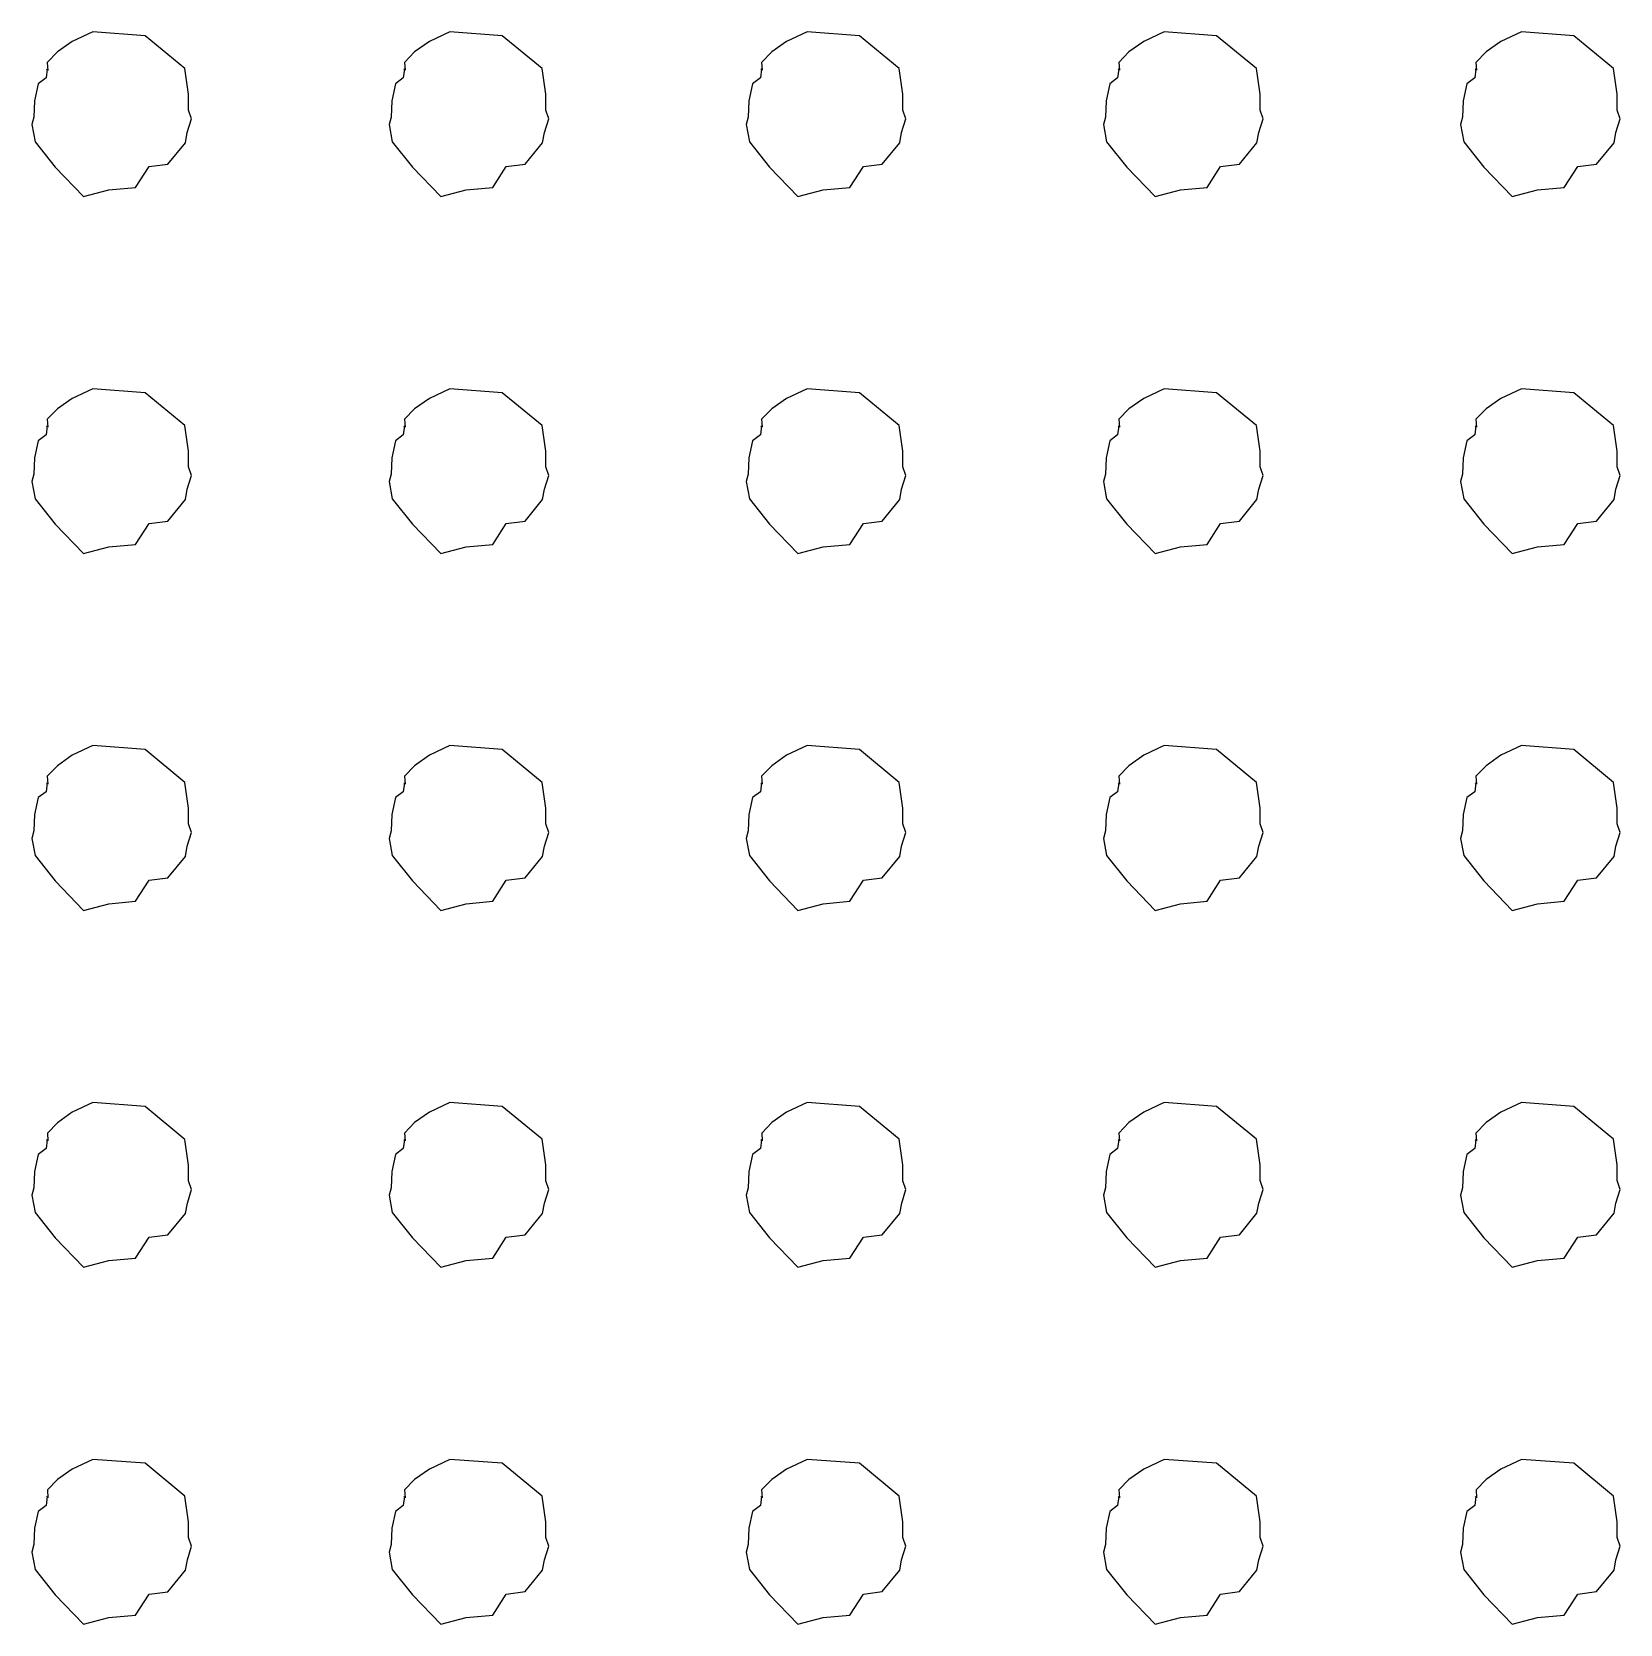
# Model space of a CAD drawing. Extents: x 0 to 74.8, y 24.9 to 121.9.
# Drawn here: x 0.05 to 9.66, y 101.48 to 111.12 of the extents above; entities that cross this region are included whole.
import ezdxf

# ---------------------------------------------------------------- set-up
doc = ezdxf.new("R2010")
doc.units = 0

msp = doc.modelspace()

# ---------------------------------------------------------------- linework, layer by layer
at = {"layer": 'Layer 1', "color": 4}
for p, q in [((0.415431, 111.118794), (0.290689, 111.060374)), ((0.73212, 111.095087), (0.415431, 111.118794)), ((2.577536, 111.118794), (2.452793, 111.060374)), ((2.894224, 111.095087), (2.577536, 111.118794)), ((4.739358, 111.118794), (4.614616, 111.060374)), ((5.056046, 111.095087), (4.739358, 111.118794)), ((6.901462, 111.118794), (6.77672, 111.060374)), ((7.218151, 111.095087), (6.901462, 111.118794)), ((9.063284, 111.118794), (8.938542, 111.060374)), ((9.379973, 111.095087), (9.063284, 111.118794)), ((0.290689, 111.060374), (0.200942, 110.997156)), ((0.97282, 110.896121), (0.73212, 111.095087)), ((2.452793, 111.060374), (2.363047, 110.997156)), ((3.134924, 110.896121), (2.894224, 111.095087)), ((4.614616, 111.060374), (4.524869, 110.997156)), ((5.296747, 110.896121), (5.056046, 111.095087)), ((6.77672, 111.060374), (6.686973, 110.997156)), ((7.458851, 110.896121), (7.218151, 111.095087)), ((8.938542, 111.060374), (8.848796, 110.997156)), ((9.620673, 110.896121), (9.379973, 111.095087)), ((0.200942, 110.997156), (0.140264, 110.933938)), ((0.140264, 110.933938), (0.143933, 110.885678)), ((2.363047, 110.997156), (2.302369, 110.933938)), ((2.302369, 110.933938), (2.305756, 110.886243)), ((4.524869, 110.997156), (4.464191, 110.933938)), ((4.464191, 110.933938), (4.467578, 110.886243)), ((6.686973, 110.997156), (6.626296, 110.933938)), ((6.626296, 110.933938), (6.629682, 110.886243)), ((8.848796, 110.997156), (8.788118, 110.933938)), ((8.788118, 110.933938), (8.791504, 110.886243)), ((0.132362, 110.839958), (0.085796, 110.803834)), ((0.1397, 110.893581), (0.132362, 110.839958)), ((0.143933, 110.885678), (0.135467, 110.892734)), ((0.994833, 110.740898), (0.97282, 110.896121)), ((2.294467, 110.839958), (2.2479, 110.803834)), ((2.301804, 110.893581), (2.294467, 110.839958)), ((2.305756, 110.886243), (2.297289, 110.893298)), ((3.156938, 110.740898), (3.134924, 110.896121)), ((4.456289, 110.839958), (4.409722, 110.803834)), ((4.463627, 110.893581), (4.456289, 110.839958)), ((4.467578, 110.886243), (4.459111, 110.893298)), ((5.31876, 110.740898), (5.296747, 110.896121)), ((6.618393, 110.839958), (6.571827, 110.803834)), ((6.625731, 110.893581), (6.618393, 110.839958)), ((6.629682, 110.886243), (6.621216, 110.893298)), ((7.480864, 110.740898), (7.458851, 110.896121)), ((8.780216, 110.839958), (8.733649, 110.803834)), ((8.787553, 110.893581), (8.780216, 110.839958)), ((8.791504, 110.886243), (8.783038, 110.893298)), ((9.642687, 110.740898), (9.620673, 110.896121)), ((0.085796, 110.803834), (0.0635, 110.701669)), ((0.994833, 110.645789), (0.994833, 110.740898)), ((2.2479, 110.803834), (2.225604, 110.701669)), ((3.156938, 110.645789), (3.156938, 110.740898)), ((4.409722, 110.803834), (4.387427, 110.701669)), ((5.31876, 110.645789), (5.31876, 110.740898)), ((6.571827, 110.803834), (6.549531, 110.701669)), ((7.480864, 110.645789), (7.480864, 110.740898)), ((8.733649, 110.803834), (8.711353, 110.701669)), ((9.642687, 110.645789), (9.642687, 110.740898)), ((0.0635, 110.701669), (0.059267, 110.602892)), ((1.012896, 110.593014), (0.994833, 110.645789)), ((2.225604, 110.701669), (2.221371, 110.602892)), ((3.175, 110.593014), (3.156938, 110.645789)), ((4.387427, 110.701669), (4.383193, 110.602892)), ((5.336822, 110.593014), (5.31876, 110.645789)), ((6.549531, 110.701669), (6.545298, 110.602892)), ((7.498927, 110.593014), (7.480864, 110.645789)), ((8.711353, 110.701669), (8.70712, 110.602892)), ((9.660749, 110.593014), (9.642687, 110.645789)), ((0.059267, 110.602892), (0.046567, 110.557454)), ((0.046567, 110.557454), (0.065758, 110.453032)), ((0.987496, 110.510323), (1.012896, 110.593014)), ((2.221371, 110.602892), (2.208671, 110.557454)), ((2.208671, 110.557454), (2.227862, 110.453032)), ((3.1496, 110.510323), (3.175, 110.593014)), ((4.383193, 110.602892), (4.370493, 110.557454)), ((4.370493, 110.557454), (4.389684, 110.453032)), ((5.311422, 110.510323), (5.336822, 110.593014)), ((6.545298, 110.602892), (6.532598, 110.557454)), ((6.532598, 110.557454), (6.551789, 110.453032)), ((7.473527, 110.510323), (7.498927, 110.593014)), ((8.70712, 110.602892), (8.69442, 110.557454)), ((8.69442, 110.557454), (8.713611, 110.453032)), ((9.635349, 110.510323), (9.660749, 110.593014)), ((0.065758, 110.453032), (0.188524, 110.299503)), ((0.870373, 110.318129), (0.976489, 110.447952)), ((0.976489, 110.447952), (0.987496, 110.510323)), ((2.227862, 110.453032), (2.350629, 110.299503)), ((3.032478, 110.318129), (3.138593, 110.447952)), ((3.138593, 110.447952), (3.1496, 110.510323)), ((4.389684, 110.453032), (4.512451, 110.299503)), ((5.1943, 110.318129), (5.300416, 110.447952)), ((5.300416, 110.447952), (5.311422, 110.510323)), ((6.551789, 110.453032), (6.674556, 110.299503)), ((7.356404, 110.318129), (7.46252, 110.447952)), ((7.46252, 110.447952), (7.473527, 110.510323)), ((8.713611, 110.453032), (8.836378, 110.299503)), ((9.518227, 110.318129), (9.624342, 110.447952)), ((9.624342, 110.447952), (9.635349, 110.510323)), ((0.188524, 110.299503), (0.360116, 110.121421)), ((0.674511, 110.176736), (0.755791, 110.303736)), ((0.755791, 110.303736), (0.870373, 110.318129)), ((2.350629, 110.299503), (2.52222, 110.121421)), ((2.836616, 110.176736), (2.917896, 110.303736)), ((2.917896, 110.303736), (3.032478, 110.318129)), ((4.512451, 110.299503), (4.684042, 110.121421)), ((4.998438, 110.176736), (5.079718, 110.303736)), ((5.079718, 110.303736), (5.1943, 110.318129)), ((6.674556, 110.299503), (6.846147, 110.121421)), ((7.160542, 110.176736), (7.241822, 110.303736)), ((7.241822, 110.303736), (7.356404, 110.318129)), ((8.836378, 110.299503), (9.007969, 110.121421)), ((9.322364, 110.176736), (9.403644, 110.303736)), ((9.403644, 110.303736), (9.518227, 110.318129)), ((0.360116, 110.121421), (0.513362, 110.161778)), ((0.513362, 110.161778), (0.674511, 110.176736)), ((2.52222, 110.121421), (2.675467, 110.161778)), ((2.675467, 110.161778), (2.836616, 110.176736)), ((4.684042, 110.121421), (4.837289, 110.161778)), ((4.837289, 110.161778), (4.998438, 110.176736)), ((6.846147, 110.121421), (6.999393, 110.161778)), ((6.999393, 110.161778), (7.160542, 110.176736)), ((9.007969, 110.121421), (9.161216, 110.161778)), ((9.161216, 110.161778), (9.322364, 110.176736)), ((0.290689, 108.900245), (0.200942, 108.837027)), ((0.415431, 108.958665), (0.290689, 108.900245)), ((0.73212, 108.934958), (0.415431, 108.958665)), ((0.97282, 108.735992), (0.73212, 108.934958)), ((2.452793, 108.900245), (2.363047, 108.837027)), ((2.577536, 108.958665), (2.452793, 108.900245)), ((2.894224, 108.934958), (2.577536, 108.958665)), ((3.134924, 108.735992), (2.894224, 108.934958)), ((4.614616, 108.900245), (4.524869, 108.837027)), ((4.739358, 108.958665), (4.614616, 108.900245)), ((5.056046, 108.934958), (4.739358, 108.958665)), ((5.296747, 108.735992), (5.056046, 108.934958)), ((6.77672, 108.900245), (6.686973, 108.837027)), ((6.901462, 108.958665), (6.77672, 108.900245)), ((7.218151, 108.934958), (6.901462, 108.958665)), ((7.458851, 108.735992), (7.218151, 108.934958)), ((8.938542, 108.900245), (8.848796, 108.837027)), ((9.063284, 108.958665), (8.938542, 108.900245)), ((9.379973, 108.934958), (9.063284, 108.958665)), ((9.620673, 108.735992), (9.379973, 108.934958)), ((0.200942, 108.837027), (0.140264, 108.773809)), ((2.363047, 108.837027), (2.302369, 108.773809)), ((4.524869, 108.837027), (4.464191, 108.773809)), ((6.686973, 108.837027), (6.626296, 108.773809)), ((8.848796, 108.837027), (8.788118, 108.773809)), ((0.1397, 108.733452), (0.132362, 108.679829)), ((0.143651, 108.726114), (0.135184, 108.733169)), ((0.140264, 108.773809), (0.143651, 108.726114)), ((0.994833, 108.580769), (0.97282, 108.735992)), ((2.301804, 108.733452), (2.294467, 108.679829)), ((2.305756, 108.726114), (2.297289, 108.733169)), ((2.302369, 108.773809), (2.305756, 108.726114)), ((3.156938, 108.580769), (3.134924, 108.735992)), ((4.463627, 108.733452), (4.456289, 108.679829)), ((4.467578, 108.726114), (4.459111, 108.733169)), ((4.464191, 108.773809), (4.467578, 108.726114)), ((5.31876, 108.580769), (5.296747, 108.735992)), ((6.625731, 108.733452), (6.618393, 108.679829)), ((6.629682, 108.726114), (6.621216, 108.733169)), ((6.626296, 108.773809), (6.629682, 108.726114)), ((7.480864, 108.580769), (7.458851, 108.735992)), ((8.787553, 108.733452), (8.780216, 108.679829)), ((8.791504, 108.726114), (8.783038, 108.733169)), ((8.788118, 108.773809), (8.791504, 108.726114)), ((9.642687, 108.580769), (9.620673, 108.735992)), ((0.085796, 108.643705), (0.0635, 108.541541)), ((0.132362, 108.679829), (0.085796, 108.643705)), ((2.2479, 108.643705), (2.225604, 108.541541)), ((2.294467, 108.679829), (2.2479, 108.643705)), ((4.409722, 108.643705), (4.387427, 108.541541)), ((4.456289, 108.679829), (4.409722, 108.643705)), ((6.571827, 108.643705), (6.549531, 108.541541)), ((6.618393, 108.679829), (6.571827, 108.643705)), ((8.733649, 108.643705), (8.711353, 108.541541)), ((8.780216, 108.679829), (8.733649, 108.643705)), ((0.0635, 108.541541), (0.059267, 108.442763)), ((0.994833, 108.485661), (0.994833, 108.580769)), ((2.225604, 108.541541), (2.221371, 108.442763)), ((3.156938, 108.485661), (3.156938, 108.580769)), ((4.387427, 108.541541), (4.383193, 108.442763)), ((5.31876, 108.485661), (5.31876, 108.580769)), ((6.549531, 108.541541), (6.545298, 108.442763)), ((7.480864, 108.485661), (7.480864, 108.580769)), ((8.711353, 108.541541), (8.70712, 108.442763)), ((9.642687, 108.485661), (9.642687, 108.580769)), ((0.059267, 108.442763), (0.046567, 108.397325)), ((0.987496, 108.350194), (1.012896, 108.432885)), ((1.012896, 108.432885), (0.994833, 108.485661)), ((2.221371, 108.442763), (2.208671, 108.397325)), ((3.1496, 108.350194), (3.175, 108.432885)), ((3.175, 108.432885), (3.156938, 108.485661)), ((4.383193, 108.442763), (4.370493, 108.397325)), ((5.311422, 108.350194), (5.336822, 108.432885)), ((5.336822, 108.432885), (5.31876, 108.485661)), ((6.545298, 108.442763), (6.532598, 108.397325)), ((7.473527, 108.350194), (7.498927, 108.432885)), ((7.498927, 108.432885), (7.480864, 108.485661)), ((8.70712, 108.442763), (8.69442, 108.397325)), ((9.635349, 108.350194), (9.660749, 108.432885)), ((9.660749, 108.432885), (9.642687, 108.485661)), ((0.046567, 108.397325), (0.065758, 108.292903)), ((0.976489, 108.287823), (0.987496, 108.350194)), ((2.208671, 108.397325), (2.227862, 108.292903)), ((3.138593, 108.287823), (3.1496, 108.350194)), ((4.370493, 108.397325), (4.389684, 108.292903)), ((5.300416, 108.287823), (5.311422, 108.350194)), ((6.532598, 108.397325), (6.551789, 108.292903)), ((7.46252, 108.287823), (7.473527, 108.350194)), ((8.69442, 108.397325), (8.713611, 108.292903)), ((9.624342, 108.287823), (9.635349, 108.350194)), ((0.065758, 108.292903), (0.188524, 108.139374)), ((0.870373, 108.158001), (0.976489, 108.287823)), ((2.227862, 108.292903), (2.350629, 108.139374)), ((3.032478, 108.158001), (3.138593, 108.287823)), ((4.389684, 108.292903), (4.512451, 108.139374)), ((5.1943, 108.158001), (5.300416, 108.287823)), ((6.551789, 108.292903), (6.674556, 108.139374)), ((7.356404, 108.158001), (7.46252, 108.287823)), ((8.713611, 108.292903), (8.836378, 108.139374)), ((9.518227, 108.158001), (9.624342, 108.287823)), ((0.188524, 108.139374), (0.360116, 107.961292)), ((0.674511, 108.016607), (0.755791, 108.143607)), ((0.755791, 108.143607), (0.870373, 108.158001)), ((2.350629, 108.139374), (2.52222, 107.961292)), ((2.836616, 108.016607), (2.917896, 108.143607)), ((2.917896, 108.143607), (3.032478, 108.158001)), ((4.512451, 108.139374), (4.684042, 107.961292)), ((4.998438, 108.016607), (5.079718, 108.143607)), ((5.079718, 108.143607), (5.1943, 108.158001)), ((6.674556, 108.139374), (6.846147, 107.961292)), ((7.160542, 108.016607), (7.241822, 108.143607)), ((7.241822, 108.143607), (7.356404, 108.158001)), ((8.836378, 108.139374), (9.007969, 107.961292)), ((9.322364, 108.016607), (9.403644, 108.143607)), ((9.403644, 108.143607), (9.518227, 108.158001)), ((0.360116, 107.961292), (0.513362, 108.001649)), ((0.513362, 108.001649), (0.674511, 108.016607)), ((2.52222, 107.961292), (2.675467, 108.001649)), ((2.675467, 108.001649), (2.836616, 108.016607)), ((4.684042, 107.961292), (4.837289, 108.001649)), ((4.837289, 108.001649), (4.998438, 108.016607)), ((6.846147, 107.961292), (6.999393, 108.001649)), ((6.999393, 108.001649), (7.160542, 108.016607)), ((9.007969, 107.961292), (9.161216, 108.001649)), ((9.161216, 108.001649), (9.322364, 108.016607)), ((0.415431, 106.799101), (0.290689, 106.740681)), ((0.73212, 106.775394), (0.415431, 106.799101)), ((0.97282, 106.576427), (0.73212, 106.775394)), ((2.577536, 106.799101), (2.452793, 106.740681)), ((2.894224, 106.775394), (2.577536, 106.799101)), ((3.134924, 106.576427), (2.894224, 106.775394)), ((4.739358, 106.799101), (4.614616, 106.740681)), ((5.056046, 106.775394), (4.739358, 106.799101)), ((5.296747, 106.576427), (5.056046, 106.775394)), ((6.901462, 106.799101), (6.77672, 106.740681)), ((7.218151, 106.775394), (6.901462, 106.799101)), ((7.458851, 106.576427), (7.218151, 106.775394)), ((9.063284, 106.799101), (8.938542, 106.740681)), ((9.379973, 106.775394), (9.063284, 106.799101)), ((9.620673, 106.576427), (9.379973, 106.775394)), ((0.290689, 106.740681), (0.200942, 106.677463)), ((2.452793, 106.740681), (2.363047, 106.677463)), ((4.614616, 106.740681), (4.524869, 106.677463)), ((6.77672, 106.740681), (6.686973, 106.677463)), ((8.938542, 106.740681), (8.848796, 106.677463)), ((0.200942, 106.677463), (0.140264, 106.614245)), ((0.140264, 106.614245), (0.143933, 106.566267)), ((2.363047, 106.677463), (2.302369, 106.614245)), ((2.302369, 106.614245), (2.305756, 106.566549)), ((4.524869, 106.677463), (4.464191, 106.614245)), ((4.464191, 106.614245), (4.467578, 106.566549)), ((6.686973, 106.677463), (6.626296, 106.614245)), ((6.626296, 106.614245), (6.629682, 106.566549)), ((8.848796, 106.677463), (8.788118, 106.614245)), ((8.788118, 106.614245), (8.791504, 106.566549)), ((0.132362, 106.520265), (0.085796, 106.484141)), ((0.1397, 106.573887), (0.132362, 106.520265)), ((0.143933, 106.566267), (0.135467, 106.573323)), ((0.994833, 106.421205), (0.97282, 106.576427)), ((2.294467, 106.520265), (2.2479, 106.484141)), ((2.301804, 106.573887), (2.294467, 106.520265)), ((2.305756, 106.566549), (2.297289, 106.573605)), ((3.156938, 106.421205), (3.134924, 106.576427)), ((4.456289, 106.520265), (4.409722, 106.484141)), ((4.463627, 106.573887), (4.456289, 106.520265)), ((4.467578, 106.566549), (4.459111, 106.573605)), ((5.31876, 106.421205), (5.296747, 106.576427)), ((6.618393, 106.520265), (6.571827, 106.484141)), ((6.625731, 106.573887), (6.618393, 106.520265)), ((6.629682, 106.566549), (6.621216, 106.573605)), ((7.480864, 106.421205), (7.458851, 106.576427)), ((8.780216, 106.520265), (8.733649, 106.484141)), ((8.787553, 106.573887), (8.780216, 106.520265)), ((8.791504, 106.566549), (8.783038, 106.573605)), ((9.642687, 106.421205), (9.620673, 106.576427)), ((0.085796, 106.484141), (0.0635, 106.381976)), ((0.994833, 106.326096), (0.994833, 106.421205)), ((2.2479, 106.484141), (2.225604, 106.381976)), ((3.156938, 106.326096), (3.156938, 106.421205)), ((4.409722, 106.484141), (4.387427, 106.381976)), ((5.31876, 106.326096), (5.31876, 106.421205)), ((6.571827, 106.484141), (6.549531, 106.381976)), ((7.480864, 106.326096), (7.480864, 106.421205)), ((8.733649, 106.484141), (8.711353, 106.381976)), ((9.642687, 106.326096), (9.642687, 106.421205)), ((0.0635, 106.381976), (0.059267, 106.283198)), ((1.012896, 106.273321), (0.994833, 106.326096)), ((2.225604, 106.381976), (2.221371, 106.283198)), ((3.175, 106.273321), (3.156938, 106.326096)), ((4.387427, 106.381976), (4.383193, 106.283198)), ((5.336822, 106.273321), (5.31876, 106.326096)), ((6.549531, 106.381976), (6.545298, 106.283198)), ((7.498927, 106.273321), (7.480864, 106.326096)), ((8.711353, 106.381976), (8.70712, 106.283198)), ((9.660749, 106.273321), (9.642687, 106.326096)), ((0.059267, 106.283198), (0.046567, 106.237761)), ((0.046567, 106.237761), (0.065758, 106.133338)), ((0.987496, 106.190629), (1.012896, 106.273321)), ((2.221371, 106.283198), (2.208671, 106.237761)), ((2.208671, 106.237761), (2.227862, 106.133338)), ((3.1496, 106.190629), (3.175, 106.273321)), ((4.383193, 106.283198), (4.370493, 106.237761)), ((4.370493, 106.237761), (4.389684, 106.133338)), ((5.311422, 106.190629), (5.336822, 106.273321)), ((6.545298, 106.283198), (6.532598, 106.237761)), ((6.532598, 106.237761), (6.551789, 106.133338)), ((7.473527, 106.190629), (7.498927, 106.273321)), ((8.70712, 106.283198), (8.69442, 106.237761)), ((8.69442, 106.237761), (8.713611, 106.133338)), ((9.635349, 106.190629), (9.660749, 106.273321)), ((0.065758, 106.133338), (0.188524, 105.979809)), ((0.870373, 105.998436), (0.976489, 106.128258)), ((0.976489, 106.128258), (0.987496, 106.190629)), ((2.227862, 106.133338), (2.350629, 105.979809)), ((3.032478, 105.998436), (3.138593, 106.128258)), ((3.138593, 106.128258), (3.1496, 106.190629)), ((4.389684, 106.133338), (4.512451, 105.979809)), ((5.1943, 105.998436), (5.300416, 106.128258)), ((5.300416, 106.128258), (5.311422, 106.190629)), ((6.551789, 106.133338), (6.674556, 105.979809)), ((7.356404, 105.998436), (7.46252, 106.128258)), ((7.46252, 106.128258), (7.473527, 106.190629)), ((8.713611, 106.133338), (8.836378, 105.979809)), ((9.518227, 105.998436), (9.624342, 106.128258)), ((9.624342, 106.128258), (9.635349, 106.190629)), ((0.188524, 105.979809), (0.360116, 105.801727)), ((0.674511, 105.857043), (0.755791, 105.984043)), ((0.755791, 105.984043), (0.870373, 105.998436)), ((2.350629, 105.979809), (2.52222, 105.801727)), ((2.836616, 105.857043), (2.917896, 105.984043)), ((2.917896, 105.984043), (3.032478, 105.998436)), ((4.512451, 105.979809), (4.684042, 105.801727)), ((4.998438, 105.857043), (5.079718, 105.984043)), ((5.079718, 105.984043), (5.1943, 105.998436)), ((6.674556, 105.979809), (6.846147, 105.801727)), ((7.160542, 105.857043), (7.241822, 105.984043)), ((7.241822, 105.984043), (7.356404, 105.998436)), ((8.836378, 105.979809), (9.007969, 105.801727)), ((9.322364, 105.857043), (9.403644, 105.984043)), ((9.403644, 105.984043), (9.518227, 105.998436)), ((0.360116, 105.801727), (0.513362, 105.842085)), ((0.513362, 105.842085), (0.674511, 105.857043)), ((2.52222, 105.801727), (2.675467, 105.842085)), ((2.675467, 105.842085), (2.836616, 105.857043)), ((4.684042, 105.801727), (4.837289, 105.842085)), ((4.837289, 105.842085), (4.998438, 105.857043)), ((6.846147, 105.801727), (6.999393, 105.842085)), ((6.999393, 105.842085), (7.160542, 105.857043)), ((9.007969, 105.801727), (9.161216, 105.842085)), ((9.161216, 105.842085), (9.322364, 105.857043)), ((0.290971, 104.580269), (0.201224, 104.517052)), ((0.415713, 104.638689), (0.290971, 104.580269)), ((0.732402, 104.614983), (0.415713, 104.638689)), ((0.973102, 104.416016), (0.732402, 104.614983)), ((2.452793, 104.580552), (2.363047, 104.517334)), ((2.577536, 104.638972), (2.452793, 104.580552)), ((2.894224, 104.615265), (2.577536, 104.638972)), ((3.134924, 104.416298), (2.894224, 104.615265)), ((4.614898, 104.580552), (4.525151, 104.517334)), ((4.73964, 104.638972), (4.614898, 104.580552)), ((5.056329, 104.615265), (4.73964, 104.638972)), ((5.297029, 104.416298), (5.056329, 104.615265)), ((6.77672, 104.580834), (6.686973, 104.517616)), ((6.901462, 104.639254), (6.77672, 104.580834)), ((7.218151, 104.615547), (6.901462, 104.639254)), ((7.458851, 104.416581), (7.218151, 104.615547)), ((8.938542, 104.580834), (8.848796, 104.517616)), ((9.063284, 104.639254), (8.938542, 104.580834)), ((9.379973, 104.615547), (9.063284, 104.639254)), ((9.620673, 104.416581), (9.379973, 104.615547)), ((0.201224, 104.517052), (0.140547, 104.453834)), ((2.363047, 104.517334), (2.302369, 104.454116)), ((4.525151, 104.517334), (4.464473, 104.454116)), ((6.686973, 104.517616), (6.626296, 104.454398)), ((8.848796, 104.517616), (8.788118, 104.454398)), ((0.1397, 104.414041), (0.132362, 104.360418)), ((0.143933, 104.406138), (0.135467, 104.413194)), ((0.140547, 104.453834), (0.143933, 104.406138)), ((0.995116, 104.260794), (0.973102, 104.416016)), ((2.301804, 104.414041), (2.294467, 104.360418)), ((2.305756, 104.406421), (2.297289, 104.413476)), ((2.302369, 104.454116), (2.305756, 104.406421)), ((3.156938, 104.261076), (3.134924, 104.416298)), ((4.463627, 104.414041), (4.456289, 104.360418)), ((4.46786, 104.406421), (4.459393, 104.413476)), ((4.464473, 104.454116), (4.46786, 104.406421)), ((5.319042, 104.261076), (5.297029, 104.416298)), ((6.625731, 104.414041), (6.618393, 104.360418)), ((6.629682, 104.406703), (6.621216, 104.413758)), ((6.626296, 104.454398), (6.629682, 104.406703)), ((7.480864, 104.261358), (7.458851, 104.416581)), ((8.787553, 104.414041), (8.780216, 104.360418)), ((8.791504, 104.406703), (8.783038, 104.413758)), ((8.788118, 104.454398), (8.791504, 104.406703)), ((9.642687, 104.261358), (9.620673, 104.416581)), ((0.085796, 104.324294), (0.0635, 104.221847)), ((0.132362, 104.360418), (0.085796, 104.324294)), ((2.2479, 104.324294), (2.225604, 104.221847)), ((2.294467, 104.360418), (2.2479, 104.324294)), ((4.409722, 104.324294), (4.387427, 104.222129)), ((4.456289, 104.360418), (4.409722, 104.324294)), ((6.571827, 104.324294), (6.549531, 104.222129)), ((6.618393, 104.360418), (6.571827, 104.324294)), ((8.733649, 104.324294), (8.711353, 104.222129)), ((8.780216, 104.360418), (8.733649, 104.324294)), ((0.0635, 104.221847), (0.059267, 104.123069)), ((0.995116, 104.165685), (0.995116, 104.260794)), ((2.225604, 104.221847), (2.221371, 104.123069)), ((3.156938, 104.165967), (3.156938, 104.261076)), ((4.387427, 104.222129), (4.383193, 104.123352)), ((5.319042, 104.165967), (5.319042, 104.261076)), ((6.549531, 104.222129), (6.545298, 104.123352)), ((7.480864, 104.166249), (7.480864, 104.261358)), ((8.711353, 104.222129), (8.70712, 104.123352)), ((9.642687, 104.166249), (9.642687, 104.261358)), ((0.059267, 104.123069), (0.046567, 104.077632)), ((0.046567, 104.077632), (0.065758, 103.973209)), ((0.987778, 104.030218), (1.013178, 104.112909)), ((1.013178, 104.112909), (0.995116, 104.165685)), ((2.221371, 104.123069), (2.208671, 104.077632)), ((2.208671, 104.077632), (2.227862, 103.973209)), ((3.1496, 104.030501), (3.175, 104.113192)), ((3.175, 104.113192), (3.156938, 104.165967)), ((4.383193, 104.123352), (4.370493, 104.077914)), ((4.370493, 104.077914), (4.389684, 103.973492)), ((5.311704, 104.030501), (5.337104, 104.113192)), ((5.337104, 104.113192), (5.319042, 104.165967)), ((6.545298, 104.123352), (6.532598, 104.077914)), ((6.532598, 104.077914), (6.551789, 103.973492)), ((7.473527, 104.030783), (7.498927, 104.113474)), ((7.498927, 104.113474), (7.480864, 104.166249)), ((8.70712, 104.123352), (8.69442, 104.077914)), ((8.69442, 104.077914), (8.713611, 103.973492)), ((9.635349, 104.030783), (9.660749, 104.113474)), ((9.660749, 104.113474), (9.642687, 104.166249)), ((0.976771, 103.968129), (0.987778, 104.030218)), ((3.138593, 103.968129), (3.1496, 104.030501)), ((5.300698, 103.968129), (5.311704, 104.030501)), ((7.46252, 103.968412), (7.473527, 104.030783)), ((9.624342, 103.968412), (9.635349, 104.030783)), ((0.065758, 103.973209), (0.188524, 103.819681)), ((0.870656, 103.838307), (0.976771, 103.968129)), ((2.227862, 103.973209), (2.350629, 103.819681)), ((3.032478, 103.838307), (3.138593, 103.968129)), ((4.389684, 103.973492), (4.512451, 103.819963)), ((5.194582, 103.838307), (5.300698, 103.968129)), ((6.551789, 103.973492), (6.674556, 103.819963)), ((7.356404, 103.838589), (7.46252, 103.968412)), ((8.713611, 103.973492), (8.836378, 103.819963)), ((9.518227, 103.838589), (9.624342, 103.968412)), ((0.188524, 103.819681), (0.360116, 103.641598)), ((0.674793, 103.696914), (0.756073, 103.823914)), ((0.756073, 103.823914), (0.870656, 103.838307)), ((2.350629, 103.819681), (2.52222, 103.641598)), ((2.836616, 103.696914), (2.917896, 103.823914)), ((2.917896, 103.823914), (3.032478, 103.838307)), ((4.512451, 103.819963), (4.684042, 103.641881)), ((4.998438, 103.697196), (5.08, 103.823914)), ((5.08, 103.823914), (5.194582, 103.838307)), ((6.674556, 103.819963), (6.846147, 103.641881)), ((7.160542, 103.697196), (7.241822, 103.824196)), ((7.241822, 103.824196), (7.356404, 103.838589)), ((8.836378, 103.819963), (9.007969, 103.641881)), ((9.322364, 103.697196), (9.403644, 103.824196)), ((9.403644, 103.824196), (9.518227, 103.838589)), ((0.513362, 103.681956), (0.674793, 103.696914)), ((2.675467, 103.681956), (2.836616, 103.696914)), ((4.837289, 103.682238), (4.998438, 103.697196)), ((6.999393, 103.682238), (7.160542, 103.697196)), ((9.161216, 103.682238), (9.322364, 103.697196)), ((0.360116, 103.641598), (0.513362, 103.681956)), ((2.52222, 103.641598), (2.675467, 103.681956)), ((4.684042, 103.641881), (4.837289, 103.682238)), ((6.846147, 103.641881), (6.999393, 103.682238)), ((9.007969, 103.641881), (9.161216, 103.682238)), ((0.415713, 102.479125), (0.290971, 102.420423)), ((0.732402, 102.455418), (0.415713, 102.479125)), ((0.973102, 102.256452), (0.732402, 102.455418)), ((2.577536, 102.479407), (2.453076, 102.420423)), ((2.894224, 102.455701), (2.577536, 102.479407)), ((3.134924, 102.256734), (2.894224, 102.455701)), ((4.739358, 102.479407), (4.614616, 102.420987)), ((5.056046, 102.455701), (4.739358, 102.479407)), ((5.296747, 102.256734), (5.056046, 102.455701)), ((6.901462, 102.479407), (6.77672, 102.420987)), ((7.218151, 102.455701), (6.901462, 102.479407)), ((7.458851, 102.256734), (7.218151, 102.455701)), ((9.063284, 102.479407), (8.938542, 102.420987)), ((9.379973, 102.455701), (9.063284, 102.479407)), ((9.620673, 102.256734), (9.379973, 102.455701)), ((0.201224, 102.357205), (0.140547, 102.294269)), ((0.290971, 102.420423), (0.201224, 102.357205)), ((2.363329, 102.357205), (2.302651, 102.294269)), ((2.453076, 102.420423), (2.363329, 102.357205)), ((4.524869, 102.357769), (4.464191, 102.294552)), ((4.614616, 102.420987), (4.524869, 102.357769)), ((6.686973, 102.357769), (6.626296, 102.294552)), ((6.77672, 102.420987), (6.686973, 102.357769)), ((8.848796, 102.357769), (8.7884, 102.294269)), ((8.938542, 102.420987), (8.848796, 102.357769)), ((0.1397, 102.254194), (0.132362, 102.200572)), ((0.143933, 102.246574), (0.135184, 102.253629)), ((0.140547, 102.294269), (0.143933, 102.246574)), ((0.995116, 102.101229), (0.973102, 102.256452)), ((2.301804, 102.254194), (2.294467, 102.200572)), ((2.305756, 102.246574), (2.297289, 102.253629)), ((2.302651, 102.294269), (2.305756, 102.246574)), ((3.156938, 102.101512), (3.134924, 102.256734)), ((4.463627, 102.254194), (4.456289, 102.200572)), ((4.467578, 102.246856), (4.459111, 102.253629)), ((4.464191, 102.294552), (4.467578, 102.246856)), ((5.31876, 102.101512), (5.296747, 102.256734)), ((6.625731, 102.254194), (6.618393, 102.200572)), ((6.629682, 102.246856), (6.621216, 102.253912)), ((6.626296, 102.294552), (6.629682, 102.246856)), ((7.480864, 102.101512), (7.458851, 102.256734)), ((8.787553, 102.254194), (8.780216, 102.200572)), ((8.791787, 102.246574), (8.78332, 102.253629)), ((8.7884, 102.294269), (8.791787, 102.246574)), ((9.642687, 102.101512), (9.620673, 102.256734)), ((0.085796, 102.164447), (0.0635, 102.062283)), ((0.132362, 102.200572), (0.085796, 102.164447)), ((2.2479, 102.164447), (2.225604, 102.062283)), ((2.294467, 102.200572), (2.2479, 102.164447)), ((4.409722, 102.164447), (4.387427, 102.062283)), ((4.456289, 102.200572), (4.409722, 102.164447)), ((6.571827, 102.164447), (6.549531, 102.062283)), ((6.618393, 102.200572), (6.571827, 102.164447)), ((8.733649, 102.164447), (8.711353, 102.062283)), ((8.780216, 102.200572), (8.733649, 102.164447)), ((0.0635, 102.062283), (0.059267, 101.963505)), ((0.995116, 102.006121), (0.995116, 102.101229)), ((2.225604, 102.062283), (2.221371, 101.963505)), ((3.156938, 102.006403), (3.156938, 102.101512)), ((4.387427, 102.062283), (4.383193, 101.963505)), ((5.31876, 102.006403), (5.31876, 102.101512)), ((6.549531, 102.062283), (6.545298, 101.963505)), ((7.480864, 102.006403), (7.480864, 102.101512)), ((8.711353, 102.062283), (8.70712, 101.963505)), ((9.642687, 102.006403), (9.642687, 102.101512)), ((0.059267, 101.963505), (0.046567, 101.918067)), ((1.013178, 101.953345), (0.995116, 102.006121)), ((2.221371, 101.963505), (2.208671, 101.918067)), ((3.175, 101.953627), (3.156938, 102.006403)), ((4.383193, 101.963505), (4.370493, 101.918067)), ((5.336822, 101.953627), (5.31876, 102.006403)), ((6.545298, 101.963505), (6.532598, 101.918067)), ((7.498927, 101.953627), (7.480864, 102.006403)), ((8.70712, 101.963505), (8.69442, 101.918067)), ((9.660749, 101.953627), (9.642687, 102.006403)), ((0.046567, 101.918067), (0.065758, 101.813645)), ((0.976771, 101.808283), (0.987778, 101.870654)), ((0.987778, 101.870654), (1.013178, 101.953345)), ((2.208671, 101.918067), (2.227862, 101.813645)), ((3.138593, 101.808565), (3.1496, 101.870936)), ((3.1496, 101.870936), (3.175, 101.953627)), ((4.370493, 101.918067), (4.389684, 101.813645)), ((5.300416, 101.808565), (5.311422, 101.870936)), ((5.311422, 101.870936), (5.336822, 101.953627)), ((6.532598, 101.918067), (6.551789, 101.813645)), ((7.46252, 101.808565), (7.473527, 101.870936)), ((7.473527, 101.870936), (7.498927, 101.953627)), ((8.69442, 101.918067), (8.713611, 101.813645)), ((9.624342, 101.808565), (9.635349, 101.870936)), ((9.635349, 101.870936), (9.660749, 101.953627)), ((0.065758, 101.813645), (0.188524, 101.660116)), ((0.870656, 101.678461), (0.976771, 101.808283)), ((2.227862, 101.813645), (2.350629, 101.660116)), ((3.032478, 101.678743), (3.138593, 101.808565)), ((4.389684, 101.813645), (4.512451, 101.660116)), ((5.1943, 101.678743), (5.300416, 101.808565)), ((6.551789, 101.813645), (6.674556, 101.660116)), ((7.356404, 101.678743), (7.46252, 101.808565)), ((8.713611, 101.813645), (8.836378, 101.660116)), ((9.518227, 101.678743), (9.624342, 101.808565)), ((0.756073, 101.664067), (0.870656, 101.678461)), ((2.917896, 101.664349), (3.032478, 101.678743)), ((5.079718, 101.664349), (5.1943, 101.678743)), ((7.241822, 101.664349), (7.356404, 101.678743)), ((9.403644, 101.664349), (9.518227, 101.678743)), ((0.188524, 101.660116), (0.360116, 101.482034)), ((0.674793, 101.537067), (0.756073, 101.664067)), ((2.350629, 101.660116), (2.52222, 101.482034)), ((2.836616, 101.537349), (2.917896, 101.664349)), ((4.512451, 101.660116), (4.684042, 101.482034)), ((4.998438, 101.537349), (5.079718, 101.664349)), ((6.674556, 101.660116), (6.846147, 101.482034)), ((7.160542, 101.537349), (7.241822, 101.664349)), ((8.836378, 101.660116), (9.007969, 101.482034)), ((9.322364, 101.537349), (9.403644, 101.664349)), ((0.360116, 101.482034), (0.513362, 101.522392)), ((0.513362, 101.522392), (0.674793, 101.537067)), ((2.52222, 101.482034), (2.675467, 101.522392)), ((2.675467, 101.522392), (2.836616, 101.537349)), ((4.684042, 101.482034), (4.837289, 101.522392)), ((4.837289, 101.522392), (4.998438, 101.537349)), ((6.846147, 101.482034), (6.999393, 101.522392)), ((6.999393, 101.522392), (7.160542, 101.537349)), ((9.007969, 101.482034), (9.161216, 101.522392)), ((9.161216, 101.522392), (9.322364, 101.537349))]:
    msp.add_line(p, q, dxfattribs=at)

doc.saveas('drawing.dxf')
